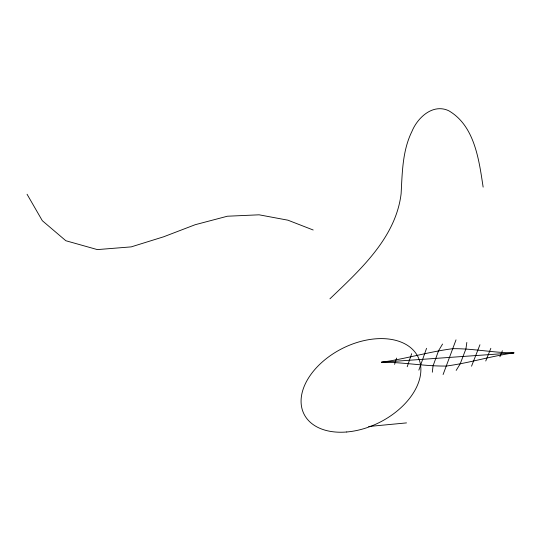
<?xml version="1.0" encoding="UTF-8"?>
<svg xmlns="http://www.w3.org/2000/svg" width="541" height="541" viewBox="0 0 541 541"><rect width="100%" height="100%" fill="white"/><g stroke="black" fill="none" stroke-linecap="round" stroke-linejoin="round"><path stroke-width="0.81" d="M432.32 372.222L433.03 365.987L438.568 350.703L442.572 344.035M466.829 342.453L465.929 348.857L460.134 363.998L456.164 370.409M394.565 364.343L396.641 358.095M407.204 366.737L411.674 353.699M418.856 370.139L426.558 348.309M443.093 374.541L456.022 339.849M471.542 366.203L479.948 344.766M485.75 361.003L490.843 348.309M499.904 356.783L502.373 350.764M329.936 298.808C360.191 269.817 395.755 237.824 401.111 193.766C402.267 172.728 402.396 150.844 411.904 131.497C417.557 117.613 432.786 103.365 448.611 110.675C474.761 125.749 478.995 160.035 483.14 187.118M513.95 352.874C491.147 356.079 469.081 363.052 446.264 366.041C424.611 366.352 403.194 362.105 381.513 362.22C405.5 358.96 428.736 351.765 452.729 348.695C473.226 348.445 493.433 352.854 513.95 352.874L381.513 362.22M368.644 426.497L406.501 422.9M313.178 229.999L287.934 220.187L259.092 214.811L227.389 216.224L195.186 224.711L163.659 236.789L131.22 246.879L97.346 249.597L65.846 240.738L42.326 220.708L27.05 194.233M346.72 431.982A63.777 41.393 -26.8 0 0 418.518 357.959A63.777 41.393 -26.8 0 0 317.716 366.358A63.777 41.393 -26.8 0 0 346.72 431.982"/></g></svg>
